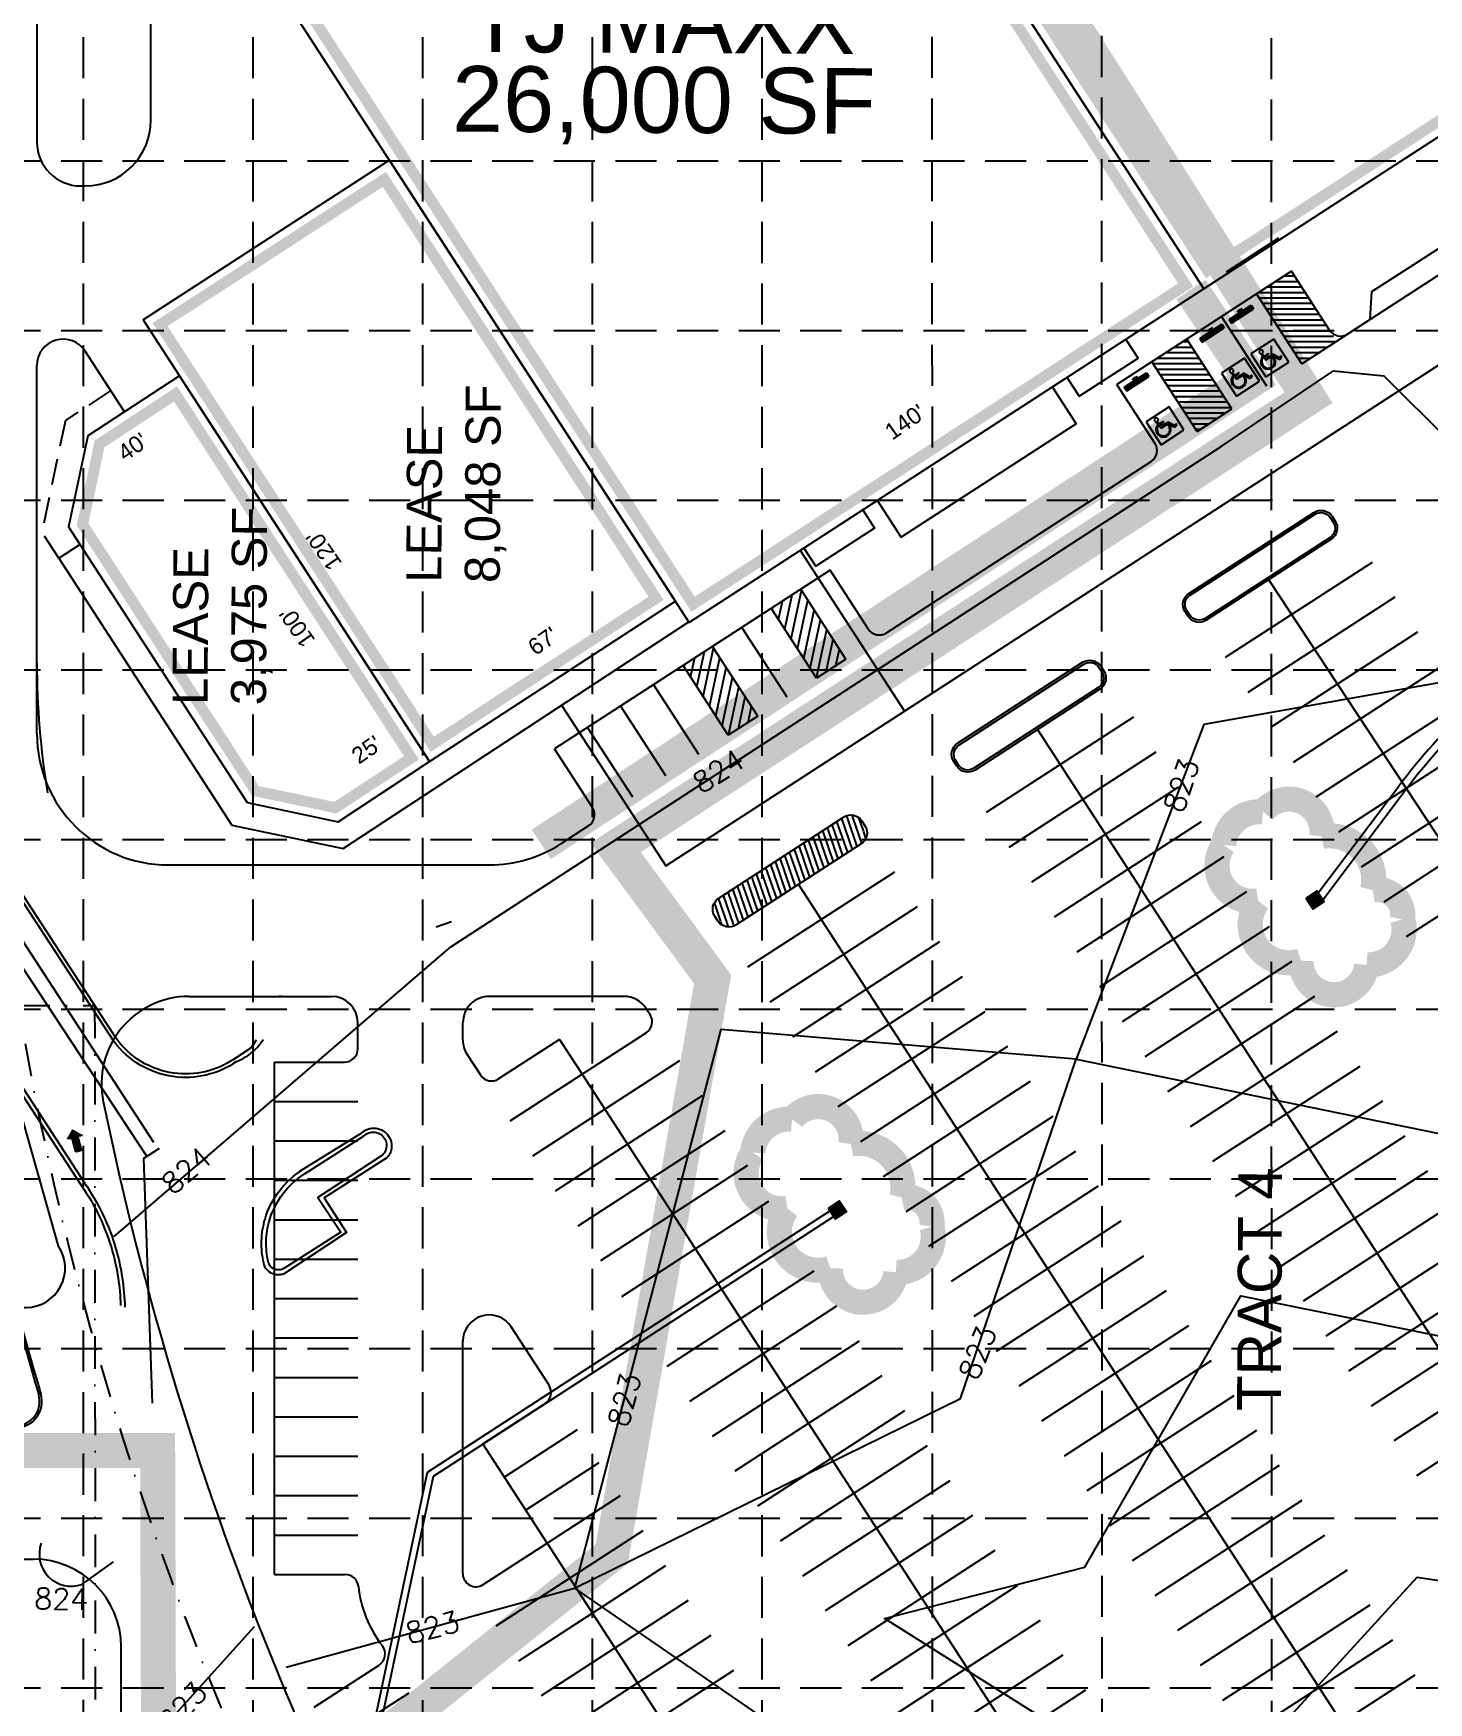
# Model space of a CAD drawing. Header units: inches. Extents: x -105549 to 5741, y -35602 to 5776.
# Drawn here: x 5108.3 to 5426.8, y 4298.7 to 4679.8 of the extents above; entities that cross this region are included whole.
import ezdxf

# ---------------------------------------------------------------- set-up
doc = ezdxf.new("R2010")
doc.units = ezdxf.units.IN
doc.header["$LTSCALE"] = 30
doc.header["$MEASUREMENT"] = 0
for name, pattern in [('CENTER2', [1.125, 0.75, -0.125, 0.125, -0.125]), ('DASHDOT2', [0.5, 0.25, -0.125, 0, -0.125]), ('DASHED', [0.75, 0.5, -0.25]), ('DASHED04', [0.3, 0.2, -0.1]), ('DASHED2', [0.375, 0.25, -0.125]), ('HIDDEN', [0.375, 0.25, -0.125]), ('SOLID', [0])]:
    doc.linetypes.add(name, pattern=pattern)
for name, color, linetype in [('A-SITE-CURB', 2, 'Continuous'), ('A-SITE-PKSTRIPE', 7, 'Continuous'), ('A-SITE-PROPERTY', 6, 'DASHDOT2'), ('B-2', 80, 'Continuous'), ('Buildings', 3, 'Continuous'), ('Buildings Inner lines', 213, 'Continuous'), ('C-BLDG-OTLN', 8, 'Continuous'), ('C-PRKG-HCAP', 8, 'Continuous'), ('CONC', 2, 'Continuous'), ('GRID', 254, 'HIDDEN'), ('INLET PROTECTION', 5, 'Continuous'), ('LEGEND', 7, 'Continuous'), ('LIMITS OF DISTURBANCE', 1, 'DASHED'), ('retail shells - not a part', 7, 'Continuous'), ('SANITARY', 7, 'Continuous'), ('SEWERLINE', 253, 'DASHED2'), ('SILT FENCE', 200, 'Continuous'), ('SITE-PARKING NOTES', 7, 'Continuous'), ('WATERLINE', 92, 'CENTER2'), ('x37001pst$0$p-stm', 5, 'Continuous'), ('x37001pst$0$P-STM-INLET', 4, 'Continuous'), ('x37001pto$0$P-CONT-LAND', 1, 'Continuous'), ('x37001pto$0$P-CONT-MJR', 1, 'Continuous'), ('x37001pto$0$P-CONT-MNR', 1, 'Continuous'), ('x37001pto$0$P-CONT-TXT', 1, 'Continuous')]:
    doc.layers.add(name, color=color, linetype=linetype)
doc.styles.add('GH-HD', font='')
doc.styles.get("Standard").update_dxf_attribs({"font": 'ARIAL.TTF'})
doc.styles.add('x37001pto$0$L80', font='simplex', dxfattribs={"height": 4.8})
doc.styles.get('GH-HD').set_extended_font_data('Goudy Old Style')

# ---------------------------------------------------------------- blocks, each defined once
blk = doc.blocks.new('A$C614004A1')
for p, q in [((5.1, 46.3), (4, 46.3)), ((4, 46.3), (4, 33)), ((5.1, 45.2), (4, 46.2)), ((5.1, 45), (4, 46)), ((5.1, 44.8), (4, 45.9)), ((5.1, 45.3), (4.1, 46.3)), ((5.1, 45.5), (4.3, 46.3)), ((5.1, 45.7), (4.5, 46.3)), ((5.1, 45.9), (4.7, 46.3)), ((5.1, 46), (4.8, 46.3)), ((5.1, 46.2), (5, 46.3)), ((5.1, 33), (5.1, 46.3)), ((9.5, 1.5), (9.5, 73.5)), ((9.5, 73.5), (21.5, 73.5)), ((13.5, 1.5), (13.5, 73.5)), ((17.5, 1.5), (17.5, 73.5)), ((21.5, 1.5), (21.5, 73.5)), ((121.6, 75), (121.6, 0)), ((196.6, 75), (121.6, 75)), ((172.5, 60), (154.8, 50.1)), ((154.8, 50.1), (154.8, 29.2)), ((158.4, 46.8), (177, 58.3)), ((158.4, 25.6), (158.4, 46.8)), ((161.9, 45.6), (166, 48.6)), ((174, 67.1), (171.1, 66.4)), ((171.1, 66.4), (172.5, 60)), ((177, 58.3), (174, 67.1)), ((196.6, 0), (196.6, 75)), ((5.1, 44.6), (4, 45.7)), ((5.1, 44.4), (4, 45.5)), ((5.1, 44.3), (4, 45.3)), ((5.1, 44.1), (4, 45.2)), ((5.1, 43.9), (4, 45)), ((5.1, 43.7), (4, 44.8)), ((5.1, 43.6), (4, 44.6)), ((5.1, 43.4), (4, 44.5)), ((5.1, 43.2), (4, 44.3)), ((5.1, 43), (4, 44.1)), ((5.1, 42.9), (4, 43.9)), ((5.1, 42.7), (4, 43.7)), ((5.1, 42.5), (4, 43.6)), ((5.1, 42.3), (4, 43.4)), ((5.1, 42.1), (4, 43.2)), ((5.1, 42), (4, 43)), ((5.1, 41.8), (4, 42.9)), ((5.1, 41.6), (4, 42.7)), ((5.1, 41.4), (4, 42.5)), ((5.1, 41.3), (4, 42.3)), ((5.1, 41.1), (4, 42.2)), ((5.1, 40.9), (4, 42)), ((5.1, 40.7), (4, 41.8)), ((5.1, 40.6), (4, 41.6)), ((5.1, 40.4), (4, 41.5)), ((5.1, 40.2), (4, 41.3)), ((5.1, 40), (4, 41.1)), ((5.1, 39.8), (4, 40.9)), ((5.1, 39.7), (4, 40.7)), ((5.1, 39.5), (4, 40.6)), ((5.1, 39.3), (4, 40.4)), ((5.1, 39.1), (4, 40.2)), ((5.1, 39), (4, 40)), ((5.1, 38.8), (4, 39.9)), ((5.1, 38.6), (4, 39.7)), ((5.1, 38.4), (4, 39.5)), ((5.1, 38.3), (4, 39.3)), ((5.1, 38.1), (4, 39.2)), ((5.1, 37.9), (4, 39)), ((5.1, 37.7), (4, 38.8)), ((5.1, 37.5), (4, 38.6)), ((5.1, 37.4), (4, 38.4)), ((5.1, 37.2), (4, 38.3)), ((5.1, 37), (4, 38.1)), ((5.1, 36.8), (4, 37.9)), ((5.1, 36.7), (4, 37.7)), ((5.1, 36.5), (4, 37.6)), ((5.1, 36.3), (4, 37.4)), ((5.1, 36.1), (4, 37.2)), ((5.1, 36), (4, 37)), ((5.1, 35.8), (4, 36.9)), ((5.1, 35.6), (4, 36.7)), ((5.1, 35.4), (4, 36.5)), ((5.1, 35.3), (4, 36.3)), ((5.1, 35.1), (4, 36.1)), ((5.1, 34.9), (4, 36)), ((5.1, 34.7), (4, 35.8)), ((5.1, 34.5), (4, 35.6)), ((5.1, 34.4), (4, 35.4)), ((5.1, 34.2), (4, 35.3)), ((5.1, 34), (4, 35.1)), ((5.1, 33.8), (4, 34.9)), ((5.1, 33.7), (4, 34.7)), ((5.1, 33.5), (4, 34.6)), ((5.1, 33.3), (4, 34.4)), ((5.1, 33.1), (4, 34.2)), ((5, 33), (4, 34)), ((4.8, 33), (4, 33.8)), ((4.7, 33), (4, 33.7)), ((4.5, 33), (4, 33.5)), ((4.3, 33), (4, 33.3)), ((4.1, 33), (4, 33.1)), ((4, 33), (5.1, 33)), ((9.5, 1.5), (21.5, 1.5)), ((121.6, 0), (196.6, 0)), ((127.5, 29.3), (126.6, 26.6)), ((126.6, 26.6), (127.3, 23.7)), ((127.3, 23.7), (129.3, 21.6)), ((129.7, 31.3), (127.5, 29.3)), ((129.3, 21.6), (132.2, 20.8)), ((132.6, 31.8), (129.7, 31.3)), ((132.2, 20.8), (135.5, 21.8)), ((135.3, 30.8), (132.6, 31.8)), ((135, 21.6), (135.5, 21.8)), ((137.2, 28.6), (135.3, 30.8)), ((135.5, 21.8), (158.4, 25.6)), ((137.6, 25.8), (137.2, 28.6)), ((154.8, 29.2), (137.6, 25.8)), ((145.7, 21.7), (148.3, 22.2)), ((146.1, 40.5), (146.1, 27.5)), ((149, 40.5), (146.1, 40.5)), ((149, 28), (149, 40.5))]:
    blk.add_line(p, q)
at = {"const_width": 2}
for points in [[(2, 40.4, 1), (2, 38.4, 1)], [(2, 40.4, -1), (2, 38.4, -1)]]:
    blk.add_lwpolyline(points, format="xyb", dxfattribs=at)
for centre, radius, start, end in [((164.9, 28.2), 20.4, 199.1507, 86.9352), ((164.9, 28.3), 17.6, 200.3021, 99.7235)]:
    blk.add_arc(centre, radius, start, end)
blk = doc.blocks.new('A$C58C42957')
at = {"layer": 'LEGEND', "color": 2, "ltscale": 100, "const_width": 5.74}
blk.add_lwpolyline([(26.78, 39, 0.520567), (26.78, 39, 0.765195), (13.38, 44.64, 0.417879), (4.38, 37.06, 0.6649), (12.29, 24.3, 0.744833), (22.08, 10.65, 0.975642), (37.05, 9.71, 0.520567), (45.24, 20.11, 0.520567), (38.4, 26.79, 0.540264), (26.78, 39)], format="xyb", close=True, dxfattribs=at)

msp = doc.modelspace()

# ---------------------------------------------------------------- hatches: boundary and pattern name
at = {"layer": 'A-SITE-PKSTRIPE'}
h = msp.add_hatch(dxfattribs=at)
h.set_pattern_fill('ANSI31', scale=10, angle=134.9973, style=0)
h.set_pattern_definition([(179.99734, (7968.2447, -736.9648), (-5.804e-05, -1.25), [])])
h.paths.add_polyline_path([(5387.48, 4620.32), (5394.73, 4609.14), (5402.7, 4614.31), (5395.46, 4625.48)])
h.paths.add_polyline_path([(5394.73, 4609.14), (5397.82, 4604.37), (5405.79, 4609.54), (5404.16, 4612.06), (5402.7, 4614.31)])
h.paths.add_polyline_path([(5363.57, 4604.82), (5370.81, 4593.64), (5378.78, 4598.81), (5371.54, 4609.98)])
h.paths.add_polyline_path([(5370.81, 4593.64), (5373.9, 4588.87), (5381.87, 4594.04), (5378.78, 4598.81)])
h = msp.add_hatch(dxfattribs=at)
h.set_pattern_fill('ANSI31', scale=15, angle=89.9973, style=0)
h.set_pattern_definition([(77.9490381, (-37184.747, 126351.6844), (-1.833679287, 0.391465546), [])])
h.paths.add_polyline_path([(5266.91, 4519.52), (5273.62, 4523.88), (5263.29, 4539.82), (5256.58, 4535.47)])
h.paths.add_polyline_path([(5283.43, 4552.87), (5276.72, 4548.52), (5287.05, 4532.58), (5293.76, 4536.93)])
h = msp.add_hatch(dxfattribs=at)
h.set_pattern_fill('ANSI31', scale=10, angle=423.9973, style=0)
h.set_pattern_definition([(108.99734, (7763.0714, -869.9466), (-1.18191711, -0.40690531), [])])
edge = h.paths.add_edge_path()
edge.add_arc((5267.05, 4478.75), 3, 212.949, 302.949, ccw=False)
edge.add_line((5264.53, 4477.11), (5263.83, 4478.2))
edge.add_arc((5266.34, 4479.83), 3, 122.949, 212.949, ccw=False)
edge.add_line((5264.71, 4482.35), (5293.24, 4500.84))
edge.add_arc((5294.87, 4498.32), 3, 32.949, 122.949, ccw=False)
edge.add_line((5297.39, 4499.96), (5298.1, 4498.87))
edge.add_arc((5295.58, 4497.24), 3, 302.949, 392.949, ccw=False)
edge.add_line((5297.21, 4494.72), (5268.68, 4476.23))
at = {"layer": 'C-BLDG-OTLN'}
h = msp.add_hatch(dxfattribs=at)
h.set_pattern_fill('LINE', scale=0.333333, angle=-120.0454, style=0)
h.set_pattern_definition([(239.954593, (5259.06839, 4718.140026), (0.03606787, -0.020861924), [])])
h.paths.add_polyline_path([(5117.92, 4424.4), (5119.37, 4424.78), (5118.52, 4427.96), (5119.49, 4428.22), (5117.34, 4429.46), (5116.11, 4427.31), (5117.07, 4427.57)])
at = {"layer": 'x37001pst$0$P-STM-INLET'}
for points in [[(5398.76, 4482.37), (5400.39, 4479.85), (5402.91, 4481.49), (5401.28, 4484)], [(5289.74, 4411.56), (5291.37, 4409.04), (5293.89, 4410.68), (5292.25, 4413.19)]]:
    msp.add_hatch(color=5, dxfattribs=at).paths.add_polyline_path(points)

# ---------------------------------------------------------------- linework, layer by layer
at = {"layer": 'A-SITE-CURB', "color": 7}
for p, q in [((5109.1, 4825.72), (5109.09, 4654.96)), ((5135.09, 4659.95), (5135.09, 4733.61)), ((5408.31, 4611.17), (5521.58, 4684.59)), ((5413.82, 4620.82), (5511.03, 4683.83)), ((5119.09, 4644.96), (5120.09, 4644.96)), ((5395.46, 4625.48), (5355.6, 4599.65)), ((5404.16, 4612.06), (5395.46, 4625.48)), ((5413.41, 4614.48), (5413.82, 4620.82)), ((5129.08, 4593.4), (5120.12, 4607.22)), ((5109.08, 4519.92), (5109.09, 4603.96)), ((5364.3, 4586.22), (5355.6, 4599.65)), ((5302.99, 4542.91), (5363.41, 4582.07)), ((5290.14, 4557.22), (5227.21, 4516.43)), ((5298.84, 4543.8), (5290.14, 4557.22)), ((5235.91, 4503.01), (5227.21, 4516.43)), ((5235.02, 4498.86), (5228.66, 4494.74)), ((5139.08, 4489.91), (5212.35, 4489.91)), ((5143.81, 4459.91), (5176.32, 4459.91)), ((5165.17, 4459.91), (5164.32, 4459.91)), ((5243.1, 4459.91), (5212.32, 4459.91)), ((5248.13, 4457.17), (5249.06, 4455.74)), ((5182.31, 4447.91), (5182.32, 4453.91)), ((5206.31, 4449.92), (5206.32, 4453.91)), ((5228.41, 4450.1), (5214.48, 4441.07)), ((5228.41, 4450.1), (5233.58, 4442.13)), ((5233.58, 4442.13), (5248.17, 4451.59)), ((5163.31, 4444.91), (5179.31, 4444.91)), ((5163.31, 4327.91), (5163.31, 4444.91)), ((5207.28, 4446.66), (5210.33, 4441.96)), ((5210.33, 4441.96), (5209.62, 4443.05)), ((5225.99, 4371.1), (5217.35, 4384.44)), ((5206.31, 4328.11), (5206.31, 4381.17)), ((5210.84, 4357.71), (5225.1, 4366.95)), ((5225.52, 4335.05), (5210.84, 4357.71)), ((5210.94, 4325.6), (5225.52, 4335.05)), ((5075.08, 4331.41), (5108.31, 4331.41)), ((5163.31, 4327.91), (5179.48, 4327.91)), ((5128.29, 3940.8), (5128.31, 4311.41)), ((5172.34, 4297.6), (5187.21, 4307.24))]:
    msp.add_line(p, q, dxfattribs=at)
for points in [[(5376, 4545.79, -0.414214), (5371.86, 4546.68), (5371.15, 4547.76, -0.414214), (5372.04, 4551.91), (5400.57, 4570.4, -0.414214), (5404.72, 4569.52), (5405.42, 4568.43, -0.414214), (5404.54, 4564.28)], [(5375.73, 4546.21, -0.414214), (5372.27, 4546.95), (5371.57, 4548.03, -0.414214), (5372.31, 4551.49), (5400.84, 4569.98, -0.414214), (5404.3, 4569.25), (5405, 4568.16, -0.414214), (5404.26, 4564.7)], [(5323.22, 4511.58, -0.414214), (5319.07, 4512.47), (5318.37, 4513.55, -0.414214), (5319.26, 4517.7), (5347.79, 4536.19, -0.414214), (5351.94, 4535.31), (5352.64, 4534.22, -0.414214), (5351.75, 4530.07)], [(5322.95, 4512, -0.414214), (5319.49, 4512.74), (5318.79, 4513.83, -0.414214), (5319.53, 4517.28), (5348.06, 4535.78, -0.414214), (5351.52, 4535.04), (5352.22, 4533.95, -0.414214), (5351.48, 4530.49)]]:
    msp.add_lwpolyline(points, format="xyb", close=True, dxfattribs=at)
for centre, radius, start, end in [((5120.09, 4659.96), 15, 269.9973, 359.9973), ((5120.09, 4659.96), 15, 269.9973, 359.9973), ((5119.09, 4654.96), 10, 179.9973, 269.9973), ((5406.68, 4613.69), 3, 212.949, 302.949), ((5115.09, 4603.96), 6, 32.9496, 179.9973), ((5361.78, 4584.59), 3, 302.949, 32.949), ((5301.36, 4545.43), 3, 212.949, 302.949), ((5139.08, 4519.91), 30, 179.9973, 269.9973), ((5233.39, 4501.37), 3, 302.949, 32.949), ((5212.35, 4519.91), 30, 269.9973, 302.949), ((5143.81, 4439.91), 20, 89.9973, 191.6461), ((5176.32, 4453.91), 6, 359.9973, 89.9973), ((5212.32, 4453.91), 6, 89.9973, 179.9973), ((5243.1, 4453.91), 6, 32.949, 89.9973), ((5844.09, 4584.25), 765.5, 189.57056, 196.3342), ((5844.09, 4584.25), 765, 189.57056, 196.3342), ((5246.54, 4454.11), 3, 302.949, 32.949), ((5179.31, 4447.91), 3, 269.9973, 359.9973), ((5212.31, 4449.92), 6, 179.9973, 212.949), ((5212.84, 4443.59), 3, 212.949, 302.949), ((5212.84, 4443.59), 3, 212.949, 302.949), ((5844.09, 4584.25), 735, 191.64614, 212.94913), ((5212.31, 4381.17), 6, 32.949, 179.9973), ((5104.21, 4367.41), 6, 269.9973, 16.3342), ((5104.21, 4367.41), 5.5, 269.9973, 16.3342), ((5223.47, 4369.47), 3, 302.949, 32.949), ((5108.31, 4311.41), 20, 359.9973, 89.9973), ((5179.48, 4324.91), 3, 6.1282, 89.9973), ((5209.31, 4328.11), 3, 179.9973, 302.949), ((5209.31, 4328.11), 27, 186.1282, 217.7292), ((5185.58, 4309.76), 3, 302.949, 37.7292)]:
    msp.add_arc(centre, radius, start, end, dxfattribs=at)
at = {"layer": 'A-SITE-PKSTRIPE', "color": 7}
for p, q in [((5380.6, 4625.37), (5392.58, 4633.14)), ((5397.82, 4604.37), (5387.48, 4620.32)), ((5397.82, 4604.37), (5387.48, 4620.32)), ((5389.85, 4599.21), (5379.51, 4615.15)), ((5389.85, 4599.21), (5379.51, 4615.15)), ((5389.03, 4600.47), (5379.51, 4615.15)), ((5389.03, 4600.47), (5379.51, 4615.15)), ((5397.82, 4604.37), (5413.76, 4614.71)), ((5381.87, 4594.04), (5371.54, 4609.98)), ((5381.87, 4594.04), (5371.54, 4609.98)), ((5373.9, 4588.87), (5363.57, 4604.82)), ((5373.9, 4588.87), (5381.87, 4594.04)), ((5380.42, 4537.33), (5413.98, 4559.09)), ((5547.04, 4317.02), (5390.27, 4555.04)), ((5293.76, 4536.93), (5283.43, 4552.87)), ((5385.58, 4529.36), (5419.15, 4551.11)), ((5385.58, 4529.36), (5419.15, 4551.11)), ((5287.05, 4532.58), (5276.72, 4548.52)), ((5280.34, 4528.23), (5270, 4544.17)), ((5273.62, 4523.88), (5263.29, 4539.82)), ((5390.75, 4521.39), (5424.32, 4543.14)), ((5390.75, 4521.39), (5424.32, 4543.14)), ((5293.76, 4536.93), (5287.05, 4532.58)), ((5266.91, 4519.52), (5256.58, 4535.47)), ((5395.92, 4513.42), (5429.49, 4535.17)), ((5395.92, 4513.42), (5429.49, 4535.17)), ((5260.2, 4515.17), (5249.86, 4531.12)), ((5252.64, 4510.28), (5242.31, 4526.22)), ((5401.09, 4505.44), (5434.65, 4527.2)), ((5401.09, 4505.44), (5434.65, 4527.2)), ((5245.09, 4505.38), (5234.76, 4521.33)), ((5273.62, 4523.88), (5266.91, 4519.52)), ((5325.87, 4501.98), (5359.44, 4523.73)), ((5337.49, 4520.83), (5528.67, 4225.86)), ((5406.25, 4497.47), (5439.82, 4519.23)), ((5331.04, 4494.01), (5364.61, 4515.76)), ((5331.04, 4494.01), (5364.61, 4515.76)), ((5411.42, 4489.5), (5444.99, 4511.25)), ((5336.21, 4486.03), (5369.77, 4507.79)), ((5336.21, 4486.03), (5369.77, 4507.79)), ((5416.59, 4481.53), (5450.15, 4503.28)), ((5341.37, 4478.06), (5374.94, 4499.82)), ((5341.37, 4478.06), (5374.94, 4499.82)), ((5421.75, 4473.56), (5455.32, 4495.31)), ((5346.54, 4470.09), (5380.11, 4491.85)), ((5346.54, 4470.09), (5380.11, 4491.85)), ((5271.33, 4466.62), (5304.89, 4488.38)), ((5282.94, 4485.47), (5468.96, 4198.48)), ((5351.71, 4462.12), (5385.27, 4483.87)), ((5276.49, 4458.65), (5310.06, 4480.41)), ((5276.49, 4458.65), (5310.06, 4480.41)), ((5356.87, 4454.15), (5390.44, 4475.9)), ((5281.66, 4450.68), (5315.23, 4472.44)), ((5281.66, 4450.68), (5315.23, 4472.44)), ((5362.04, 4446.17), (5395.61, 4467.93)), ((5286.83, 4442.71), (5320.4, 4464.46)), ((5286.83, 4442.71), (5320.4, 4464.46)), ((5367.21, 4438.2), (5400.77, 4459.96)), ((5292, 4434.74), (5325.56, 4456.49)), ((5372.38, 4430.23), (5405.94, 4451.99)), ((5297.16, 4426.77), (5330.73, 4448.52)), ((5222.29, 4423.5), (5255.86, 4445.25)), ((5222.29, 4423.5), (5255.86, 4445.25)), ((5217.13, 4431.47), (5233.58, 4442.13)), ((5233.58, 4442.13), (5414.41, 4163.13)), ((5302.33, 4418.79), (5335.9, 4440.55)), ((5377.54, 4422.26), (5411.11, 4444.01)), ((5377.54, 4422.26), (5411.11, 4444.01)), ((5227.46, 4415.53), (5261.03, 4437.28)), ((5227.46, 4415.53), (5261.03, 4437.28)), ((5163.31, 4435.91), (5182.31, 4435.91)), ((5382.71, 4414.29), (5416.28, 4436.04)), ((5382.71, 4414.29), (5416.28, 4436.04)), ((5232.63, 4407.55), (5266.19, 4429.31)), ((5232.63, 4407.55), (5266.19, 4429.31)), ((5307.5, 4410.82), (5341.06, 4432.58)), ((5163.31, 4426.91), (5182.31, 4426.91)), ((5387.88, 4406.31), (5421.44, 4428.07)), ((5387.88, 4406.31), (5421.44, 4428.07)), ((5237.79, 4399.58), (5271.36, 4421.34)), ((5312.66, 4402.85), (5346.23, 4424.6)), ((5163.31, 4417.91), (5182.31, 4417.91)), ((5393.04, 4398.34), (5426.61, 4420.1)), ((5393.04, 4398.34), (5426.61, 4420.1)), ((5317.83, 4394.88), (5351.4, 4416.63)), ((5242.62, 4391.41), (5276.18, 4413.17)), ((5398.21, 4390.37), (5431.78, 4412.13)), ((5163.31, 4408.91), (5182.31, 4408.91)), ((5323, 4386.91), (5356.56, 4408.66)), ((5323, 4386.91), (5356.56, 4408.66)), ((5247.78, 4383.44), (5281.35, 4405.2)), ((5403.38, 4382.4), (5436.94, 4404.15)), ((5163.31, 4399.91), (5182.31, 4399.91)), ((5328.16, 4378.93), (5361.73, 4400.69)), ((5328.16, 4378.93), (5361.73, 4400.69)), ((5252.95, 4375.47), (5286.52, 4397.22)), ((5408.54, 4374.43), (5442.11, 4396.18)), ((5163.31, 4390.91), (5182.31, 4390.91)), ((5333.33, 4370.96), (5366.9, 4392.72)), ((5333.33, 4370.96), (5366.9, 4392.72)), ((5258.12, 4367.5), (5291.68, 4389.25)), ((5413.71, 4366.45), (5447.28, 4388.21)), ((5338.5, 4362.99), (5372.06, 4384.75)), ((5338.5, 4362.99), (5372.06, 4384.75)), ((5163.31, 4381.91), (5182.31, 4381.91)), ((5263.29, 4359.52), (5296.85, 4381.28)), ((5418.88, 4358.48), (5452.44, 4380.24)), ((5343.67, 4355.02), (5377.23, 4376.77)), ((5163.31, 4372.91), (5182.31, 4372.91)), ((5268.45, 4351.55), (5302.02, 4373.31)), ((5268.45, 4351.55), (5302.02, 4373.31)), ((5424.05, 4350.51), (5457.61, 4372.27)), ((5424.05, 4350.51), (5457.61, 4372.27)), ((5348.83, 4347.05), (5382.4, 4368.8)), ((5273.62, 4343.58), (5307.19, 4365.34)), ((5273.62, 4343.58), (5307.19, 4365.34)), ((5163.31, 4363.91), (5182.31, 4363.91)), ((5215.73, 4350.15), (5232.52, 4361.03)), ((5354, 4339.07), (5387.57, 4360.83)), ((5278.79, 4335.61), (5312.35, 4357.36)), ((5278.79, 4335.61), (5312.35, 4357.36)), ((5163.31, 4354.91), (5182.31, 4354.91)), ((5220.63, 4342.6), (5237.41, 4353.48)), ((5359.17, 4331.1), (5392.73, 4352.86)), ((5283.95, 4327.64), (5317.52, 4349.39)), ((5283.95, 4327.64), (5317.52, 4349.39)), ((5163.31, 4345.91), (5182.31, 4345.91)), ((5225.52, 4335.05), (5242.31, 4345.93)), ((5289.12, 4319.66), (5322.69, 4341.42)), ((5364.33, 4323.13), (5397.9, 4344.89)), ((5213.91, 4316.2), (5247.47, 4337.95)), ((5213.91, 4316.2), (5247.47, 4337.95)), ((5163.31, 4336.91), (5182.31, 4336.91)), ((5225.52, 4335.05), (5365.03, 4119.81)), ((5369.5, 4315.16), (5403.07, 4336.91)), ((5219.07, 4308.23), (5252.64, 4329.98)), ((5219.07, 4308.23), (5252.64, 4329.98)), ((5294.29, 4311.69), (5327.85, 4333.45)), ((5374.67, 4307.19), (5408.23, 4328.94)), ((5299.45, 4303.72), (5333.02, 4325.48)), ((5224.24, 4300.26), (5257.81, 4322.01)), ((5224.24, 4300.26), (5257.81, 4322.01)), ((5379.83, 4299.21), (5413.4, 4320.97)), ((5304.62, 4295.75), (5338.19, 4317.5)), ((5229.41, 4292.28), (5262.97, 4314.04)), ((5229.41, 4292.28), (5262.97, 4314.04)), ((5385, 4291.24), (5418.57, 4313)), ((5309.79, 4287.78), (5343.35, 4309.53)), ((5234.58, 4284.31), (5268.14, 4306.07)), ((5390.17, 4283.27), (5423.73, 4305.03)), ((5177.23, 4290.05), (5194.02, 4300.92)), ((5314.96, 4279.8), (5348.52, 4301.56))]:
    msp.add_line(p, q, dxfattribs=at)
msp.add_lwpolyline([(5268.68, 4476.23, -0.414214), (5264.53, 4477.11), (5263.83, 4478.2, -0.414214), (5264.71, 4482.35), (5293.24, 4500.84, -0.414214), (5297.39, 4499.96), (5298.1, 4498.87, -0.414214), (5297.21, 4494.72)], format="xyb", close=True, dxfattribs=at)
at = {"layer": 'A-SITE-PKSTRIPE', "color": 7, "linetype": 'DASHDOT2'}
msp.add_arc((5844.09, 4584.25), 750, 179.99734, 212.94913, dxfattribs=at)
at = {"layer": 'A-SITE-PKSTRIPE', "color": 7}
msp.add_arc((5294.09, 4536.08), 185, 179.9973, 189.2447, dxfattribs=at)
at = {"layer": 'A-SITE-PROPERTY', "color": 7}
for p, q in [((5104.56, 4457.84), (5122.26, 4457.85)), ((5122.26, 4457.85), (5122.44, 4248.71))]:
    msp.add_line(p, q, dxfattribs=at)
at = {"layer": 'B-2', "color": 7}
msp.add_line((5375.19, 4621.86), (5375.46, 4621.44), dxfattribs=at)
at = {"layer": 'Buildings', "color": 7}
for p, q in [((5198.72, 4513.51), (5148.74, 4590.62)), ((5114.09, 4559.97), (5118.91, 4563.1)), ((5177.82, 4499.79), (5198.72, 4513.51)), ((5187.91, 4506.42), (5198.72, 4513.51))]:
    msp.add_line(p, q, dxfattribs=at)
at = {"layer": 'Buildings', "color": 7, "linetype": 'DASHED04'}
msp.add_line((5114.09, 4559.97), (5110.21, 4565.95), dxfattribs=at)
at = {"layer": 'Buildings', "color": 7}
for points in [[(5445.6, 4855.19), (5531.54, 4722.61), (5375.46, 4621.44), (5275.38, 4775.85), (5296.36, 4789.44), (5310.5, 4767.63)], [(5375.46, 4621.44), (5257.98, 4545.3), (5155.18, 4703.9), (5163.57, 4709.34), (5148.07, 4733.25), (5155.35, 4747.5), (5181.57, 4734.11), (5266.68, 4789.27)], [(5141.61, 4601.62), (5120.7, 4587.91), (5116.32, 4567.09), (5157.11, 4504.15), (5177.82, 4499.79), (5198.72, 4513.51), (5148.74, 4590.62)]]:
    msp.add_lwpolyline(points, close=True, dxfattribs=at)
for points in [[(5198.72, 4513.51), (5254.85, 4550.12), (5189.57, 4650.81), (5133.34, 4614.37), (5198.72, 4513.51)], [(5114.09, 4559.97), (5153.59, 4499.02), (5178.97, 4493.68), (5257.88, 4545.45)]]:
    msp.add_lwpolyline(points, dxfattribs=at)
at = {"layer": 'Buildings', "color": 7, "linetype": 'DASHED04'}
msp.add_lwpolyline([(5125.95, 4598.23), (5115.57, 4591.41), (5110.21, 4565.95)], dxfattribs=at)
at = {"layer": 'Buildings Inner lines', "color": 7, "const_width": 2.5}
for points in [[(5444.72, 4851.04), (5527.39, 4723.49), (5376.34, 4625.59), (5279.53, 4774.96), (5295.47, 4785.3), (5309.61, 4763.48)], [(5371.31, 4622.33), (5258.86, 4549.45), (5159.33, 4703.01), (5167.72, 4708.45), (5151.53, 4733.43), (5156.65, 4743.47), (5181.75, 4730.65), (5265.79, 4785.12)], [(5199.31, 4517.47), (5250.4, 4550.8), (5188.39, 4646.47), (5137.2, 4613.29)], [(5140.73, 4597.46), (5123.39, 4586.08), (5119.51, 4567.68), (5158.95, 4506.83), (5177.21, 4502.99), (5194.58, 4514.38), (5146.22, 4588.98)]]:
    msp.add_lwpolyline(points, close=True, dxfattribs=at)
at = {"layer": 'CONC', "color": 253}
for points in [[(5127.09, 4450.44), (5105.92, 4482.94), (5085.94, 4513.69), (5064.58, 4546.5), (5043.2, 4579.41), (5041.37, 4582.26), (5024.91, 4607.55), (5004.73, 4638.47), (4984.12, 4670.18), (4982.71, 4672.33), (4981.73, 4673.85), (4978.27, 4679.62)], [(5126.73, 4449.53), (5105.19, 4482.57), (5085.32, 4513.21), (5063.78, 4546.18), (5042.51, 4578.88), (4982.02, 4671.86)], [(5081.83, 4475.72), (5099.3, 4449.02), (5119.94, 4417.35)], [(5203.74, 4476.95), (5200.21, 4475.68)], [(5098.7, 4448.09), (5119.21, 4416.79)], [(5154.04, 4445.59), (5158.07, 4448.26), (5159.24, 4449.97)], [(5183.15, 4428.66), (5169.04, 4419.91)], [(5170.33, 4419.48), (5183.65, 4427.98)], [(5188.99, 4423.02), (5174.62, 4413.91), (5179.76, 4405.96), (5165.39, 4396.52)], [(5187.62, 4423.41), (5173.17, 4414.02), (5178.44, 4406.04), (5165.48, 4397.81)]]:
    msp.add_lwpolyline(points, dxfattribs=at)
for points in [[(5154.63, 4445.01, -0.093274), (5147.73, 4441.95, -0.093274), (5140.18, 4441.6, -0.098301), (5132.67, 4444.23, -0.098301), (5126.73, 4449.53)], [(5154.04, 4445.59, -0.092455), (5147.48, 4442.7, -0.092455), (5140.33, 4442.38, -0.10239), (5132.88, 4445.04, -0.10239), (5127.09, 4450.44)], [(5154.63, 4445.01, 0.05976), (5157.38, 4446.52, 0.05976), (5159.69, 4448.62, 0.017222), (5160.25, 4449.33, 0.017222), (5160.77, 4450.07)], [(5183.15, 4428.66, -0.223316), (5186.42, 4429.8, -0.223316), (5189.37, 4428, -0.167153), (5190.04, 4425.45, -0.167153), (5188.99, 4423.02)], [(5183.65, 4427.98, -0.237009), (5186.22, 4428.91, -0.237009), (5188.49, 4427.4, -0.186078), (5188.83, 4425.24, -0.186078), (5187.62, 4423.41)], [(5160.86, 4399.04, -0.06383), (5160.37, 4404.07, -0.06383), (5161.16, 4409.06, -0.091725), (5164.42, 4415.52, -0.091725), (5169.77, 4420.38, -0.091725)], [(5161.89, 4399.27, -0.06383), (5161.42, 4404.04, -0.06383), (5162.17, 4408.76, -0.091725), (5165.26, 4414.88, -0.091725), (5170.33, 4419.48)], [(5119.21, 4416.79, -0.04123), (5123.37, 4409.58, -0.04123), (5126.29, 4401.79, -0.031239), (5127.63, 4395.62, -0.031239), (5128.19, 4389.34)], [(5119.94, 4417.35, -0.040658), (5124.14, 4410.09, -0.040658), (5127.12, 4402.24, -0.032627), (5128.56, 4395.66, -0.032627), (5129.14, 4388.95)], [(5165.39, 4396.52, -0.063391), (5164.53, 4396.32, -0.11909), (5162.9, 4396.56, -0.120543), (5161.55, 4397.53, -0.166282), (5160.86, 4399.04)], [(5165.48, 4397.81, -0.11909), (5164.42, 4397.45, -0.11909), (5163.32, 4397.61, -0.120543), (5162.4, 4398.27, -0.120543), (5161.89, 4399.27)]]:
    msp.add_lwpolyline(points, format="xyb", dxfattribs=at)
at = {"layer": 'GRID', "color": 253, "linetype": 'HIDDEN', "ltscale": 1.25}
for p, q in [((5119.69, 3488.32), (5119.69, 5735.41)), ((5158.43, 3488.31), (5158.43, 5735.41)), ((5197.17, 3488.31), (5197.17, 5735.41)), ((5235.91, 3488.3), (5235.91, 5735.41)), ((5274.65, 3488.3), (5274.65, 5735.41)), ((5313.57, 3488.38), (5313.39, 5735.41)), ((5352.27, 3488.57), (5352.13, 5735.41)), ((5390.99, 3488.11), (5390.87, 5735.41)), ((4228.65, 4650.67), (5700.8, 4650.67)), ((4228.65, 4611.93), (5700.8, 4611.93)), ((4228.65, 4573.19), (5700.8, 4573.19)), ((4228.65, 4534.45), (5700.8, 4534.45)), ((4228.65, 4495.71), (5700.8, 4495.71)), ((4228.65, 4456.97), (5700.8, 4456.97)), ((4228.65, 4418.23), (5700.8, 4418.23)), ((4228.65, 4379.49), (5700.8, 4379.49)), ((4228.65, 4340.74), (5700.8, 4340.74)), ((4228.65, 4302), (5700.8, 4302))]:
    msp.add_line(p, q, dxfattribs=at)
at = {"layer": 'INLET PROTECTION', "color": 2, "ltscale": 100, "const_width": 5.74}
msp.add_lwpolyline([(5402.37, 4496.41, 0.520567), (5402.37, 4496.41, 0.765195), (5388.96, 4502.05, 0.417879), (5379.96, 4494.47, 0.6649), (5387.87, 4481.71, 0.744833), (5397.67, 4468.06, 0.975642), (5412.63, 4467.12, 0.520567), (5420.82, 4477.52, 0.520567), (5413.98, 4484.2, 0.540264), (5402.37, 4496.41)], format="xyb", close=True, dxfattribs=at)
at = {"layer": 'LIMITS OF DISTURBANCE', "ltscale": 3, "const_width": 8}
msp.add_lwpolyline([(5066.69, 4356.21), (5136.64, 4356.21), (5137.18, 4178.99), (5188.71, 4209.79), (5304.94, 4028.21), (5336.82, 4052.1), (5353.64, 4080.42), (5343.02, 4095.46), (5320.88, 4088.38), (5191.61, 4293.67), (5240.31, 4332.61), (5263.33, 4463.81), (5241.19, 4493.89), (5399.35, 4596.62), (5280.67, 4784.28), (5282.53, 4791.1), (5245.88, 4847.59), (5244.89, 4874.65), (5416.4, 4873.54), (5419.74, 4922.51), (4740.32, 4930.45)], dxfattribs=at)
at = {"layer": 'retail shells - not a part', "color": 7, "ltscale": 0.5}
for points in [[(5344.28, 4601.16), (5346.99, 4596.96), (5360.43, 4605.64), (5357.72, 4609.84)], [(5340.88, 4599.03), (5346.32, 4590.64), (5306.39, 4564.76), (5300.95, 4573.15)], [(5297.59, 4571.02), (5300.3, 4566.82), (5286.86, 4558.15), (5284.15, 4562.35)]]:
    msp.add_lwpolyline(points, dxfattribs=at)
at = {"layer": 'SANITARY', "color": 32, "linetype": 'SOLID'}
for points in [[(5283.41, 4561.62), (5307.12, 4525.03), (5515.05, 4659.81)], [(5228.99, 4526.2), (5252.64, 4489.71), (5307.12, 4525.03)]]:
    msp.add_lwpolyline(points, dxfattribs=at)
at = {"layer": 'SEWERLINE', "color": 30, "linetype": 'Continuous'}
for p, q in [((5061.07, 4534.46), (5134.15, 4423.34)), ((5133.41, 4422.86), (5137.06, 4425.24)), ((5133.41, 4422.86), (5135.42, 4367.02))]:
    msp.add_line(p, q, dxfattribs=at)
at = {"layer": 'SILT FENCE', "ltscale": 3, "const_width": 8}
msp.add_lwpolyline([(5372.52, 4621.31), (5386.35, 4600.66), (5224.22, 4494.63)], dxfattribs=at)
at = {"layer": 'WATERLINE', "color": 3, "linetype": 'Continuous'}
msp.add_line((4963.49, 4691.23), (5135.68, 4426.64), dxfattribs=at)
at = {"layer": 'x37001pst$0$p-stm', "color": 5}
for p, q in [((5401.59, 4483.53), (5419.97, 4507.92)), ((5402.6, 4481.96), (5421.37, 4506.87)), ((5290.14, 4410.93), (5198.19, 4351.21)), ((5290.96, 4409.67), (5199.52, 4350.29)), ((5198.19, 4351.21), (5173.36, 4234.4)), ((5199.52, 4350.29), (5174.96, 4234.7))]:
    msp.add_line(p, q, dxfattribs=at)
for radius in [140.88, 139.12]:
    msp.add_arc((5532.48, 4423.15), radius, 123.0026, 143.0026, dxfattribs=at)
at = {"layer": 'x37001pst$0$P-STM-INLET', "color": 5, "flags": 128}
for points in [[(5398.76, 4482.37), (5400.39, 4479.85), (5402.91, 4481.49), (5401.28, 4484)], [(5289.74, 4411.56), (5291.37, 4409.04), (5293.89, 4410.68), (5292.25, 4413.19)]]:
    msp.add_lwpolyline(points, close=True, dxfattribs=at)
at = {"layer": 'x37001pto$0$P-CONT-LAND', "color": 43, "elevation": 825, "flags": 128}
msp.add_lwpolyline([(5114.03, 4402.89), (5104.52, 4436.58, 0.190797), (5097.24, 4446.36), (5086.5, 4454.75, 0.600156), (5069.15, 4447.04, 0.275548), (5071.17, 4443.02), (5080.92, 4434.06, -0.119121), (5098.64, 4393.35, 1.029933), (5114.03, 4402.89)], format="xyb", close=True, dxfattribs=at)
at = {"layer": 'x37001pto$0$P-CONT-LAND', "color": 43, "elevation": 824, "flags": 128}
msp.add_lwpolyline([(5110.07, 4335.07, 0.634201), (5119.36, 4325.64), (5126.6, 4330.78)], format="xyb", dxfattribs=at)
at = {"layer": 'x37001pto$0$P-CONT-MJR', "color": 43, "elevation": 825, "flags": 128}
msp.add_lwpolyline([(5619.91, 4425.38), (5555.34, 4423.34), (5510.18, 4314.47), (5424.07, 4327.19), (5387.16, 4286.82), (5382.61, 4175.22), (5376.36, 4047.29)], dxfattribs=at)
at = {"layer": 'x37001pto$0$P-CONT-MNR', "color": 43, "flags": 128}
for points, elevation in [([(5344.88, 4038.09), (5353.98, 4224.6), (5343.87, 4291.86), (5302.55, 4317.89), (5348.27, 4329.56), (5383.89, 4391.56), (5471.29, 4373.86), (5516.65, 4482.9), (5588.2, 4484.65), (5613.17, 4609.95), (5631.23, 4664.49)], 824), ([(5126.68, 4405.11), (5126.68, 4405.11), (5126.68, 4405.11), (5203.54, 4471.25), (5379.42, 4585.47), (5405.07, 4602.77), (5416.55, 4601.61), (5431.35, 4586.83), (5496.23, 4633.79), (5543.05, 4654.92)], 824), ([(5231.82, 4324.78), (5319.94, 4368.11), (5346.3, 4445.57), (5438.1, 4426.78), (5479.32, 4540.38), (5375.44, 4522.01), (5346.3, 4445.57)], 823), ([(5346.3, 4445.57), (5265.22, 4452.36), (5231.82, 4324.78)], 823), ([(5166.01, 4306.76), (5231.82, 4324.78), (5303.6, 4275.35), (5314.7, 4240.15), (5305.88, 4091.41), (5199.63, 4135.67)], 823), ([(5158.67, 4315.95), (5128.71, 4282.69)], 823)]:
    msp.add_lwpolyline(points, dxfattribs=dict(at, elevation=elevation))

# ---------------------------------------------------------------- block references
at = {"layer": 'C-PRKG-HCAP', "color": 7, "xscale": 0.08333333332940267, "yscale": 0.08333333333575865, "zscale": 0.08333333333333333, "rotation": 302.9490395756704}
for p in [(5380.69, 4615.09), (5373.97, 4610.74), (5356.77, 4599.59)]:
    msp.add_blockref('A$C614004A1', p, dxfattribs=at)
at = {"layer": 'INLET PROTECTION', "ltscale": 2}
msp.add_blockref('A$C58C42957', (5268.11, 4387.21), dxfattribs=at)

# ---------------------------------------------------------------- texts
at = {"layer": 'SITE-PARKING NOTES', "color": 7, "style": 'GH-HD'}
msp.add_text('TRACT 4', height=10, rotation=89.6773, dxfattribs=at).set_placement((5393.03, 4365.17))
at = {"layer": 'SITE-PARKING NOTES', "color": 7, "attachment_point": 5}
for s, insert, char_height, rotation in [('{\\fArial|b0|i0|c0|p34;TJ MAXX}', (5251.67, 4682.7), 15, 359.6773), ('{\\fArial|b0|i0|c0|p34;26,000 SF}', (5252.19, 4663.2), 15, 359.6773), ("{\\fArial|b0|i0|c0|p34;140'}", (5307.26, 4591.06), 3.75, 34.6773), ("{\\fArial|b0|i0|c0|p34;40'}", (5130.95, 4585.39), 3.75, 34.6773), ("{\\fArial|b0|i0|c0|p34;120'}", (5174.57, 4561.8), 3.75, 124.6773), ("{\\fArial|b0|i0|c0|p34;100'}", (5168.47, 4544.23), 3.75, 124.6773), ("{\\fArial|b0|i0|c0|p34;67'}", (5224.61, 4541.03), 3.75, 34.6773), ("{\\fArial|b0|i0|c0|p34;25'}", (5184.32, 4516.24), 3.75, 34.6773)]:
    msp.add_mtext(s, dxfattribs=dict(at, insert=insert, char_height=char_height, rotation=rotation))
at = {"layer": 'SITE-PARKING NOTES', "color": 7, "char_height": 8, "width": 58.7009, "attachment_point": 1, "rotation": 89.6773}
for s, insert in [('{\\fArial|b0|i0|c0|p34;LEASE 8,048 SF}', (5193.39, 4554.39)), ('{\\fArial|b0|i0|c0|p34;LEASE 3,975 SF}', (5140.03, 4526.48))]:
    msp.add_mtext(s, dxfattribs=dict(at, insert=insert))
at = {"layer": 'x37001pto$0$P-CONT-TXT', "color": 43, "style": 'x37001pto$0$L80'}
for s, rotation, p in [('824', 33.0026, (5260.8, 4505.99, 828)), ('823', 71.5697, (5370.64, 4501.47, 828)), ('824', 40.7118, (5140.11, 4414.37, 828)), ('823', 68.6733, (5323.81, 4371.93, 828)), ('823', 75.3282, (5243.95, 4361.22, 828)), ('824', 359.0012, (5108.44, 4320.04, 1)), ('823', 14.2168, (5193.99, 4312.02, 828)), ('823', 47.1381, (5139.97, 4291.59, 828))]:
    msp.add_text(s, height=4.8, rotation=rotation, dxfattribs=at).set_placement(p)

doc.saveas('drawing.dxf')
